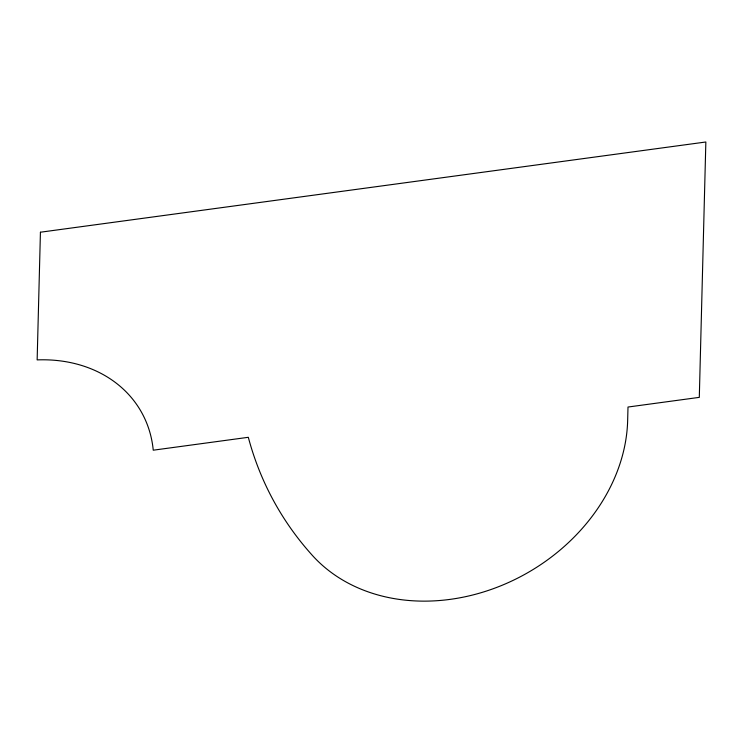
<?xml version="1.0" encoding="UTF-8"?>
<svg xmlns="http://www.w3.org/2000/svg" width="743" height="743" viewBox="0 0 743 743"><rect width="100%" height="100%" fill="white"/><g stroke="black" fill="none" stroke-linecap="round" stroke-linejoin="round"><path stroke-width="1.11" d="M40.428 232.215L37.15 359.9A139.888 114.45 -30 0 1 153.244 450.193L248.311 437.302A422.461 345.634 -30 0 0 310.75 553.581A181.218 148.256 -30 0 0 503.652 584.63A181.218 148.256 -30 0 0 627.668 419.999L628.002 407.034L699.302 397.366L705.85 141.997L40.428 232.215"/></g></svg>
